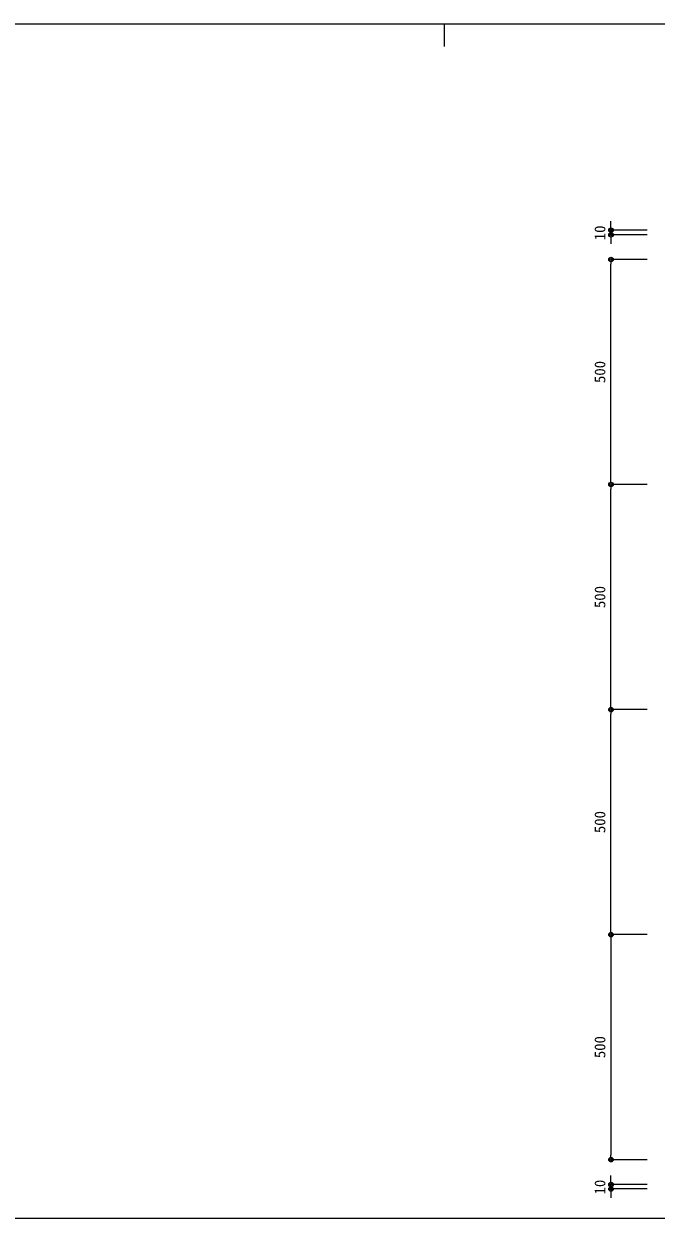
# Model space of a CAD drawing. Units: millimetres on the paper. Extents: x -401 to 401, y -279 to 279.
# Drawn here: x 40.3 to 180.6, y 13.3 to 278.7 of the extents above; entities that cross this region are included whole.
import ezdxf
from ezdxf.enums import TextEntityAlignment as Align

# ---------------------------------------------------------------- set-up
doc = ezdxf.new("R2010")
doc.units = ezdxf.units.MM
for name, color, linetype, lineweight in [('0-0_A-C01-補助線(非印刷)', 4, 'Continuous', 9), ('0-3_0-A12-寸法_目地', 5, 'Continuous', 9), ('0-4_0', 7, 'Continuous', 9), ('1-2_0-A01-枠A', 4, 'Continuous', 9)]:
    doc.layers.add(name, color=color, linetype=linetype, lineweight=lineweight)
doc.styles.add('ＭＳ ゴシック', font='')
doc.styles.get('ＭＳ ゴシック').set_extended_font_data('MS Gothic')

# ---------------------------------------------------------------- blocks, each defined once
blk = doc.blocks.new('_Dot')
at = {"layer": '0-4_0'}
blk.add_line((-0.5, 0), (-1, 0), dxfattribs=at)
for radius in [0.5, 0.25]:
    blk.add_circle((0, 0), radius, dxfattribs=at)

msp = doc.modelspace()

# ---------------------------------------------------------------- linework, layer by layer
at = {"layer": '0-0_A-C01-補助線(非印刷)'}
for p, q in [((133.556, 278.667), (133.556, 273.667)), ((-400.667, 13.333), (400.667, 13.333))]:
    msp.add_line(p, q, dxfattribs=at)
at = {"layer": '0-3_0-A12-寸法_目地'}
for p, q in [((170.591, 233.816), (170.591, 234.816)), ((178.6, 232.816), (170.591, 232.816)), ((170.591, 232.816), (170.591, 231.816)), ((178.6, 231.816), (170.591, 231.816)), ((170.591, 230.816), (170.591, 229.816)), ((178.6, 226.316), (170.591, 226.316)), ((170.591, 177.316), (170.591, 225.316)), ((178.6, 176.316), (170.591, 176.316)), ((178.6, 176.316), (170.591, 176.316)), ((170.591, 127.316), (170.591, 175.316)), ((178.6, 126.316), (170.591, 126.316)), ((178.6, 126.316), (170.591, 126.316)), ((170.591, 77.316), (170.591, 125.316)), ((178.6, 76.316), (170.591, 76.316)), ((178.6, 76.316), (170.591, 76.316)), ((170.591, 75.316), (170.591, 27.316)), ((178.6, 26.316), (170.591, 26.316)), ((170.591, 21.816), (170.591, 22.816)), ((178.6, 20.816), (170.591, 20.816)), ((170.591, 19.816), (170.591, 20.816)), ((178.6, 19.816), (170.591, 19.816)), ((170.591, 18.816), (170.591, 17.816))]:
    msp.add_line(p, q, dxfattribs=at)
at = {"layer": '1-2_0-A01-枠A'}
msp.add_line((-400.667, 278.667), (400.667, 278.667), dxfattribs=at)

# ---------------------------------------------------------------- block references
at = {"layer": '0-3_0-A12-寸法_目地'}
for p, rotation in [((170.591, 232.816), 270), ((170.591, 231.816), 90), ((170.591, 226.316), 90), ((170.591, 176.316), 270), ((170.591, 176.316), 90), ((170.591, 126.316), 270), ((170.591, 126.316), 90), ((170.591, 76.316), 270), ((170.591, 76.316), 90), ((170.591, 26.316), 270), ((170.591, 20.816), 270), ((170.591, 19.816), 90)]:
    msp.add_blockref('_Dot', p, dxfattribs=dict(at, rotation=rotation))

# ---------------------------------------------------------------- texts
at = {"layer": '0-3_0-A12-寸法_目地', "style": 'ＭＳ ゴシック'}
for s, p in [('10', (170.054, 230.595)), ('500', (170.054, 198.871)), ('500', (170.054, 148.871)), ('500', (170.054, 98.871)), ('500', (170.054, 48.871)), ('10', (170.054, 18.595))]:
    msp.add_text(s, height=2.405, rotation=90, dxfattribs=at).set_placement(p, align=Align.BOTTOM_LEFT)

doc.saveas('drawing.dxf')
